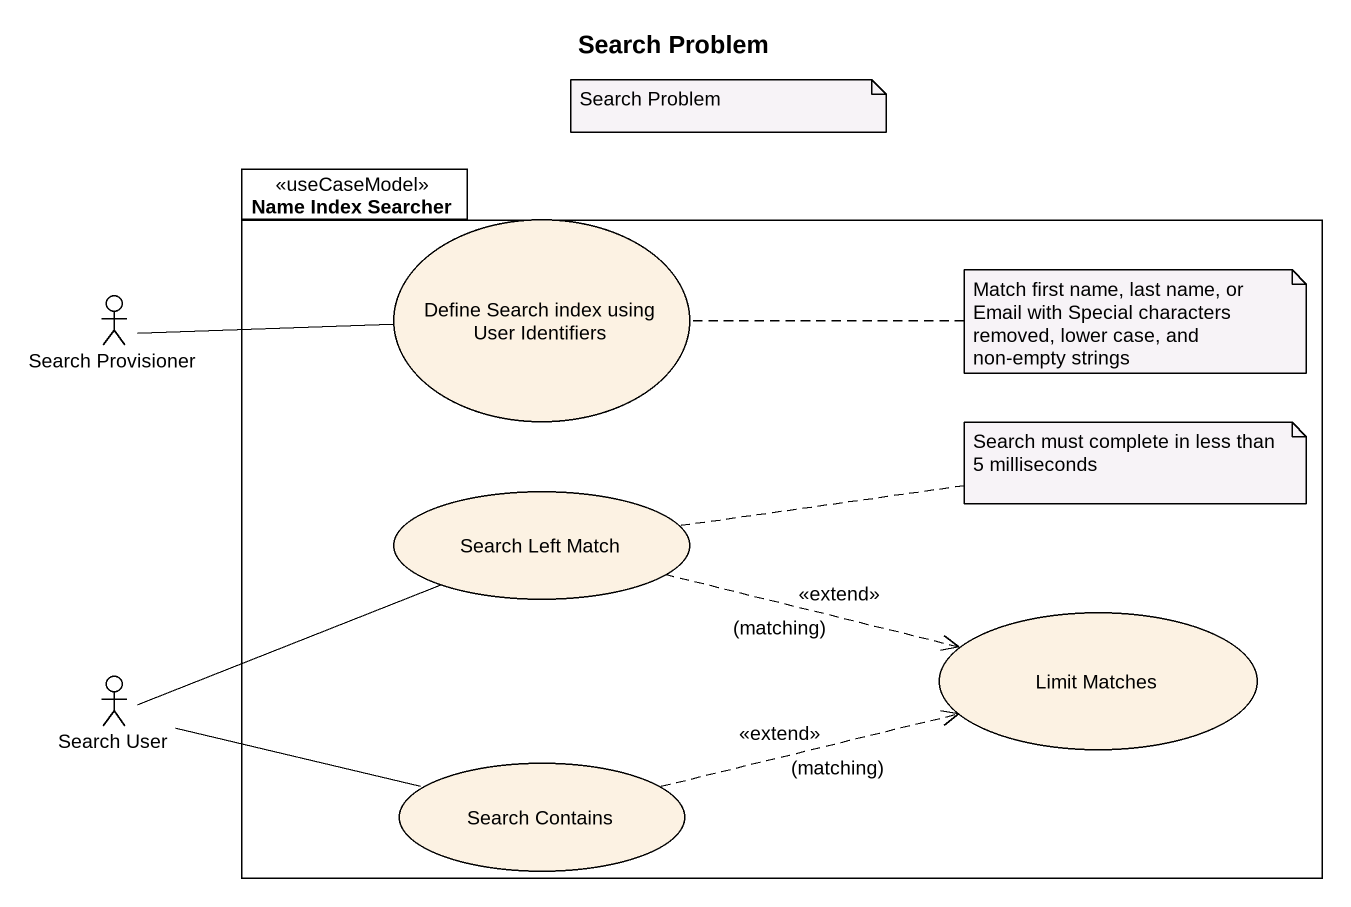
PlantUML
@startuml
title Search Problem
package "Name Index Searcher" as Name_Index_Searcher <<useCaseModel>> {
  usecase "Define Search index using User Identifiers" as Define_Search_index_using
  usecase "Search Left Match" as Search_Left_Match
  usecase "Limit Matches" as Limit_Matches
  usecase "Search Contains" as Search_Contains
}
actor "Search Provisioner" as Search_Provisioner
actor "Search User" as Search_User
Search_Provisioner -right- Define_Search_index_using
Search_Left_Match .right.> Limit_Matches : <<extend>>\n(matching)
Search_User -right- Search_Left_Match
Search_User -right- Search_Contains
Search_Contains .right.> Limit_Matches : <<extend>>\n(matching)
note as N1
  Search Problem
end note
note right of Define_Search_index_using : Match first name, last name, or Email with Special characters removed, lower case, and non-empty strings
note right of Search_Left_Match : Search must complete in less than 5 milliseconds
@enduml
